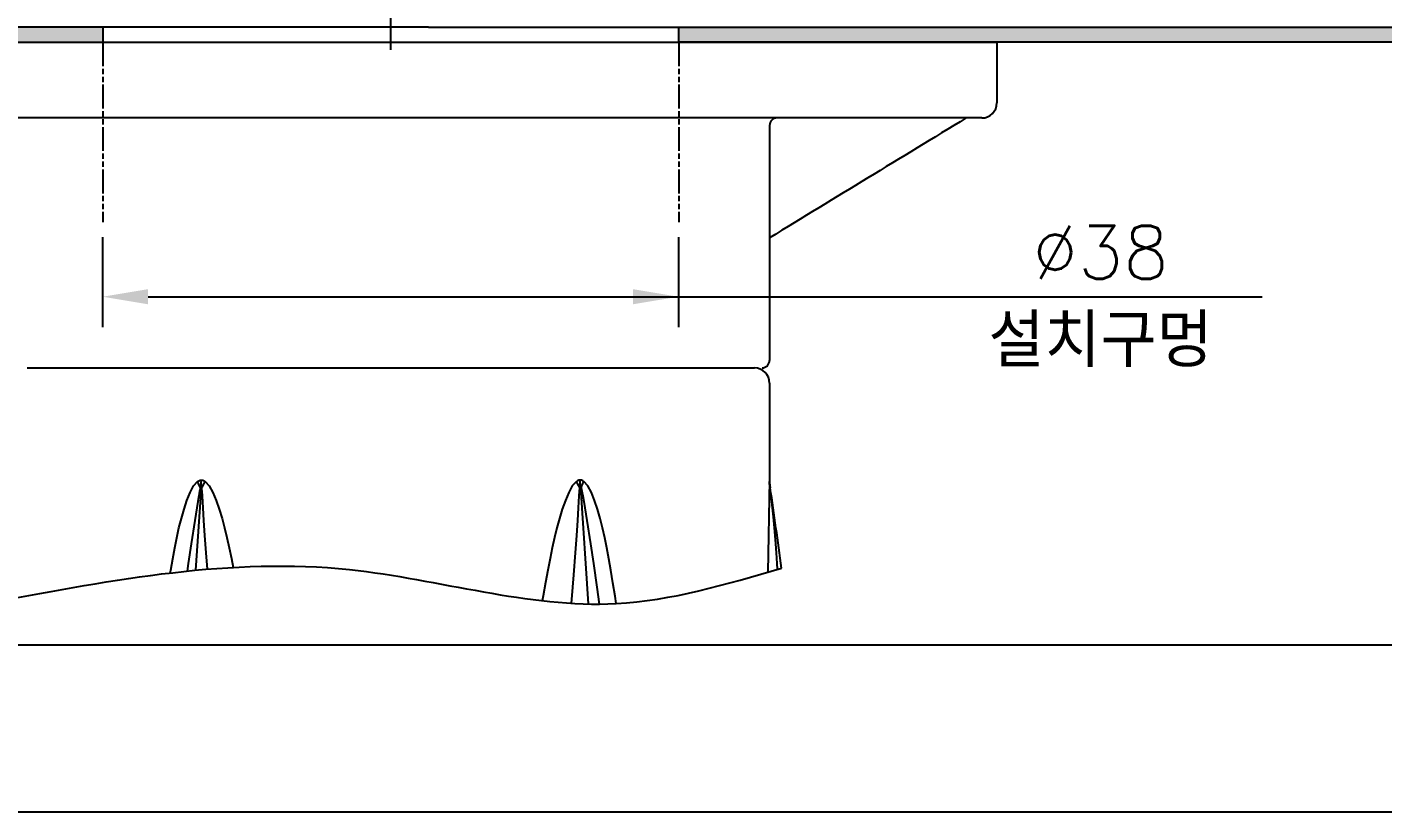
# Model space of a CAD drawing. Extents: x 40217 to 40811, y 11735 to 12155.
# Drawn here: x 40642.8 to 40732.3, y 11735.1 to 11786.9 of the extents above; entities that cross this region are included whole.
import ezdxf

# ---------------------------------------------------------------- set-up
doc = ezdxf.new("R2010")
doc.units = 0
doc.header["$LTSCALE"] = 7
doc.header["$MEASUREMENT"] = 0
doc.linetypes.add('CENTER', pattern=[2, 1.25, -0.25, 0.25, -0.25])
doc.linetypes.add('PHANTOM', pattern=[0.8, 0.45, -0.05, 0.1, -0.05, 0.1, -0.05])
doc.layers.get('0').update_dxf_attribs({"color": 2, "linetype": 'CONTINUOUS'})
for name, color, linetype in [('CL', 1, 'CENTER'), ('D', 2, 'CONTINUOUS'), ('DIM', 2, 'CONTINUOUS'), ('DWG', 7, 'CONTINUOUS'), ('HT', 3, 'CONTINUOUS'), ('PH', 3, 'PHANTOM')]:
    doc.layers.add(name, color=color, linetype=linetype)
doc.styles.add('GHS', font='romans', dxfattribs={"bigfont": 'ghs'})

# ---------------------------------------------------------------- blocks, each defined once
blk = doc.blocks.new('BORDER')
blk.add_line((0, 0), (1, 0))

msp = doc.modelspace()

# ---------------------------------------------------------------- hatches: boundary and pattern name
at = {"layer": 'HT'}
h = msp.add_hatch(dxfattribs=at)
h.set_pattern_fill('DOTS', color=256, scale=7, angle=-90)
h.set_pattern_definition([(270, (47563.46813, 47567.6903), (0.4375, -0.21875), [0, -0.4375])])
h.paths.add_polyline_path([(40647.80208, 11786.92771), (40647.80208, 11785.92771), (40590.81687, 11785.92771), (40590.81687, 11786.92771)])
h.paths.add_polyline_path([(40685.80208, 11786.92771), (40685.80208, 11785.92771), (40742.51264, 11785.92771), (40742.51264, 11786.92771)])

# ---------------------------------------------------------------- linework, layer by layer
at = {"color": 4}
msp.add_line((40796.77103, 11746.11559), (40247.77103, 11746.11559), dxfattribs=at)
at = {"layer": 'CL'}
msp.add_line((40666.80206, 11785.42814), (40666.802, 11916.12858), dxfattribs=at)
at = {"layer": 'D'}
msp.add_line((40669.30208, 11786.92768), (40590.81687, 11786.92771), dxfattribs=at)
at = {"layer": 'D', "ltscale": 0.6}
for p, q in [((40647.80208, 11786.92771), (40647.80208, 11785.92771)), ((40669.30208, 11786.92771), (40742.51264, 11786.92771)), ((40590.81687, 11785.92771), (40647.52742, 11785.92771)), ((40742.51264, 11785.92771), (40685.80208, 11785.92771)), ((40647.78658, 11773.04991), (40647.78658, 11767.12682)), ((40685.78658, 11773.04991), (40685.78658, 11767.12682)), ((40650.78658, 11769.12682), (40724.30533, 11769.12682))]:
    msp.add_line(p, q, dxfattribs=at)
for points in [[(40650.78658, 11769.62682), (40650.78658, 11768.62682), (40647.78658, 11769.12682)], [(40682.78658, 11769.62682), (40682.78658, 11768.62682), (40685.78658, 11769.12682)]]:
    msp.add_solid(points, dxfattribs=at)
at = {"layer": 'DIM'}
msp.add_line((40685.80206, 11785.92771), (40685.80206, 11786.92771), dxfattribs=at)
msp.add_spline([(40640.73194, 11748.9867), (40664.08819, 11751.11293), (40681.67686, 11748.86951), (40692.58316, 11751.21681)], degree=3, dxfattribs=at)
at = {"layer": 'DWG'}
for p, q in [((40626.80206, 11785.92771), (40706.80206, 11785.92771)), ((40706.80206, 11785.92771), (40706.80206, 11781.92771)), ((40705.80206, 11780.92771), (40627.80206, 11780.92771)), ((40691.80206, 11780.42771), (40691.80206, 11764.92771)), ((40642.80237, 11764.42771), (40690.80206, 11764.42771)), ((40691.80206, 11763.42771), (40691.80206, 11757.01731)), ((40654.32074, 11756.50013), (40654.24077, 11756.50013)), ((40654.28062, 11756.51194), (40654.27969, 11756.50014)), ((40679.28338, 11756.50013), (40679.36335, 11756.50013)), ((40679.3235, 11756.51194), (40679.32443, 11756.50014)), ((40691.80206, 11757.01731), (40691.67836, 11750.9484)), ((40691.80599, 11756.78919), (40691.80042, 11756.93468)), ((40691.82113, 11756.67955), (40691.84493, 11756.51194)), ((40691.8446, 11756.50013), (40691.84675, 11756.50013)), ((40691.84464, 11756.50014), (40691.84493, 11756.51194)), ((40691.84493, 11756.51194), (40691.8468, 11756.50014)), ((40691.84493, 11756.51194), (40691.8468, 11756.50014)), ((40653.8649, 11754.35196), (40653.62701, 11752.82118)), ((40654.53146, 11753.36583), (40654.46512, 11754.34859)), ((40679.07266, 11753.36583), (40679.139, 11754.34859)), ((40679.73922, 11754.35196), (40679.97711, 11752.82118)), ((40653.62701, 11752.82118), (40653.43272, 11751.52212)), ((40654.61582, 11752.20869), (40654.53146, 11753.36583)), ((40678.9883, 11752.20869), (40679.07266, 11753.36583)), ((40679.97711, 11752.82118), (40680.1714, 11751.52212)), ((40654.69874, 11751.13886), (40654.61582, 11752.20869)), ((40678.87665, 11750.76812), (40678.9883, 11752.20869)), ((40653.43272, 11751.52212), (40653.35947, 11751.01344)), ((40680.1714, 11751.52212), (40680.39644, 11749.95936)), ((40678.74277, 11749.12802), (40678.87665, 11750.76812)), ((40678.72229, 11748.889), (40678.74277, 11749.12802)), ((40680.39644, 11749.95936), (40680.5514, 11748.83728))]:
    msp.add_line(p, q, dxfattribs=at)
for points in [[(40652.25056, 11750.89097), (40652.2806, 11751.06942), (40652.41567, 11751.83119), (40652.54868, 11752.54471), (40652.68342, 11753.21973), (40652.82578, 11753.86497), (40652.98199, 11754.49068), (40653.15728, 11755.10066), (40653.34863, 11755.67394), (40653.5579, 11756.20965), (40653.79051, 11756.64632), (40654.05431, 11756.93467)], [(40654.24077, 11756.50013), (40654.18904, 11756.27982), (40654.13189, 11755.9814), (40654.06893, 11755.61253), (40653.8649, 11754.35196)], [(40654.27971, 11756.50013), (40653.91536, 11751.06861)], [(40654.05431, 11756.93467), (40654.1328, 11756.98036), (40654.2162, 11757.00804), (40654.30206, 11757.01731)], [(40654.24099, 11756.50011), (40654.18382, 11756.64421), (40654.12153, 11756.78919), (40654.05431, 11756.93467)], [(40654.28062, 11756.51194), (40654.26615, 11756.51058), (40654.25246, 11756.50659), (40654.23987, 11756.50014)], [(40654.28062, 11756.51194), (40654.29252, 11756.67946), (40654.29967, 11756.84808), (40654.30206, 11757.01731)], [(40654.32159, 11756.50014), (40654.30897, 11756.50658), (40654.29519, 11756.51057), (40654.28062, 11756.51194)], [(40654.30206, 11757.01731), (40654.38897, 11757.00785), (40654.47279, 11756.98009), (40654.55098, 11756.93468)], [(40654.32045, 11756.50014), (40654.40141, 11756.64421), (40654.47833, 11756.78919), (40654.55098, 11756.93468)], [(40654.36876, 11755.97932), (40654.3462, 11756.27917), (40654.32074, 11756.50013)], [(40654.55098, 11756.93468), (40654.81982, 11756.64775), (40655.0602, 11756.21209), (40655.279, 11755.67704), (40655.48144, 11755.10449), (40655.66889, 11754.49545), (40655.83751, 11753.87097), (40655.99248, 11753.22694), (40656.14021, 11752.5531), (40656.28696, 11751.84068), (40656.40181, 11751.25894)], [(40679.05314, 11756.93468), (40678.7843, 11756.64775), (40678.54392, 11756.21209), (40678.32512, 11755.67704), (40678.12268, 11755.10449), (40677.93523, 11754.49545), (40677.76661, 11753.87097), (40677.61164, 11753.22694), (40677.46391, 11752.5531), (40677.31716, 11751.84068), (40677.16699, 11751.07999), (40677.01204, 11750.25992), (40676.85149, 11749.36915), (40676.79823, 11749.05836)], [(40679.30206, 11757.01731), (40679.21515, 11757.00785), (40679.13133, 11756.98009), (40679.05314, 11756.93468)], [(40679.28367, 11756.50014), (40679.20271, 11756.64421), (40679.12579, 11756.78919), (40679.05314, 11756.93468)], [(40679.23536, 11755.97932), (40679.25792, 11756.27917), (40679.28338, 11756.50013)], [(40679.28253, 11756.50014), (40679.29515, 11756.50658), (40679.30893, 11756.51057), (40679.3235, 11756.51194)], [(40679.54981, 11756.93467), (40679.47132, 11756.98036), (40679.38792, 11757.00804), (40679.30206, 11757.01731)], [(40679.3235, 11756.51194), (40679.3116, 11756.67946), (40679.30445, 11756.84808), (40679.30206, 11757.01731)], [(40679.3235, 11756.51194), (40679.33797, 11756.51058), (40679.35166, 11756.50659), (40679.36425, 11756.50014)], [(40679.32441, 11756.50013), (40679.83804, 11748.84313)], [(40679.36313, 11756.50011), (40679.4203, 11756.64421), (40679.48258, 11756.78919), (40679.54981, 11756.93467)], [(40679.36335, 11756.50013), (40679.41508, 11756.27982), (40679.47223, 11755.9814), (40679.53518, 11755.61253), (40679.73922, 11754.35196)], [(40681.67686, 11748.86951), (40681.60378, 11749.35645), (40681.46175, 11750.24827), (40681.32352, 11751.06942), (40681.18844, 11751.83119), (40681.05544, 11752.54471), (40680.9207, 11753.21973), (40680.77834, 11753.86497), (40680.62213, 11754.49068), (40680.44684, 11755.10066), (40680.25549, 11755.67394), (40680.04622, 11756.20965), (40679.81361, 11756.64632), (40679.54981, 11756.93467)], [(40691.80206, 11757.01731), (40691.80683, 11756.84817), (40691.82114, 11756.67953), (40691.84493, 11756.51194)], [(40691.80206, 11757.01731), (40691.80683, 11756.84817), (40691.82113, 11756.67955)], [(40691.84468, 11756.50014), (40691.82076, 11756.64421), (40691.80599, 11756.78919)], [(40691.94775, 11755.60938), (40691.87112, 11756.27917), (40691.8446, 11756.50013)], [(40654.46512, 11754.34859), (40654.4135, 11755.18878), (40654.36876, 11755.97932)], [(40679.139, 11754.34859), (40679.19062, 11755.18878), (40679.23536, 11755.97932)], [(40692.33068, 11751.14178), (40692.30514, 11751.52307), (40692.2558, 11752.20869), (40692.20884, 11752.81965), (40692.16421, 11753.36583), (40692.12023, 11753.87355), (40692.07669, 11754.34859), (40692.03444, 11754.78504), (40691.99321, 11755.18878), (40691.94775, 11755.60938)]]:
    msp.add_lwpolyline(points, dxfattribs=at)
for centre, radius, start, end in [((40705.80206, 11781.92771), 1, 270, 0), ((40692.30206, 11780.42771), 0.5, 90, 180), ((40690.80206, 11763.42771), 1, 0, 90), ((40691.30206, 11764.92771), 0.5, 270, 0), ((40301.43595, 11699.39061), 394.5657, 7.5476103, 8.3222354)]:
    msp.add_arc(centre, radius, start, end, dxfattribs=at)
msp.add_open_spline([(40704.77463, 11780.92771), (40700.45111, 11778.2913), (40696.12729, 11775.65536), (40691.80218, 11773.02156), (40691.80214, 11773.02153), (40691.8021, 11773.02151), (40691.80206, 11773.02148)], degree=3, knots=[0, 0, 0, 0, 1, 1, 1, 1.00000927, 1.00000927, 1.00000927, 1.00000927], dxfattribs=at)
at = {"layer": 'PH', "ltscale": 0.5}
for p, q in [((40647.80206, 11785.92771), (40647.80206, 11774.04991)), ((40685.80206, 11785.92771), (40685.80206, 11774.04991))]:
    msp.add_line(p, q, dxfattribs=at)

# ---------------------------------------------------------------- block references
at = {"xscale": 594, "yscale": 420, "zscale": 594}
msp.add_blockref('BORDER', (40216.77103, 11735.11559), dxfattribs=at)

# ---------------------------------------------------------------- texts
at = {"layer": 'DIM', "insert": (40713.64721, 11769.14912), "char_height": 3.5, "attachment_point": 5, "style": 'GHS'}
msp.add_mtext('%%c38\\P설치구멍', dxfattribs=at)

doc.saveas('drawing.dxf')
